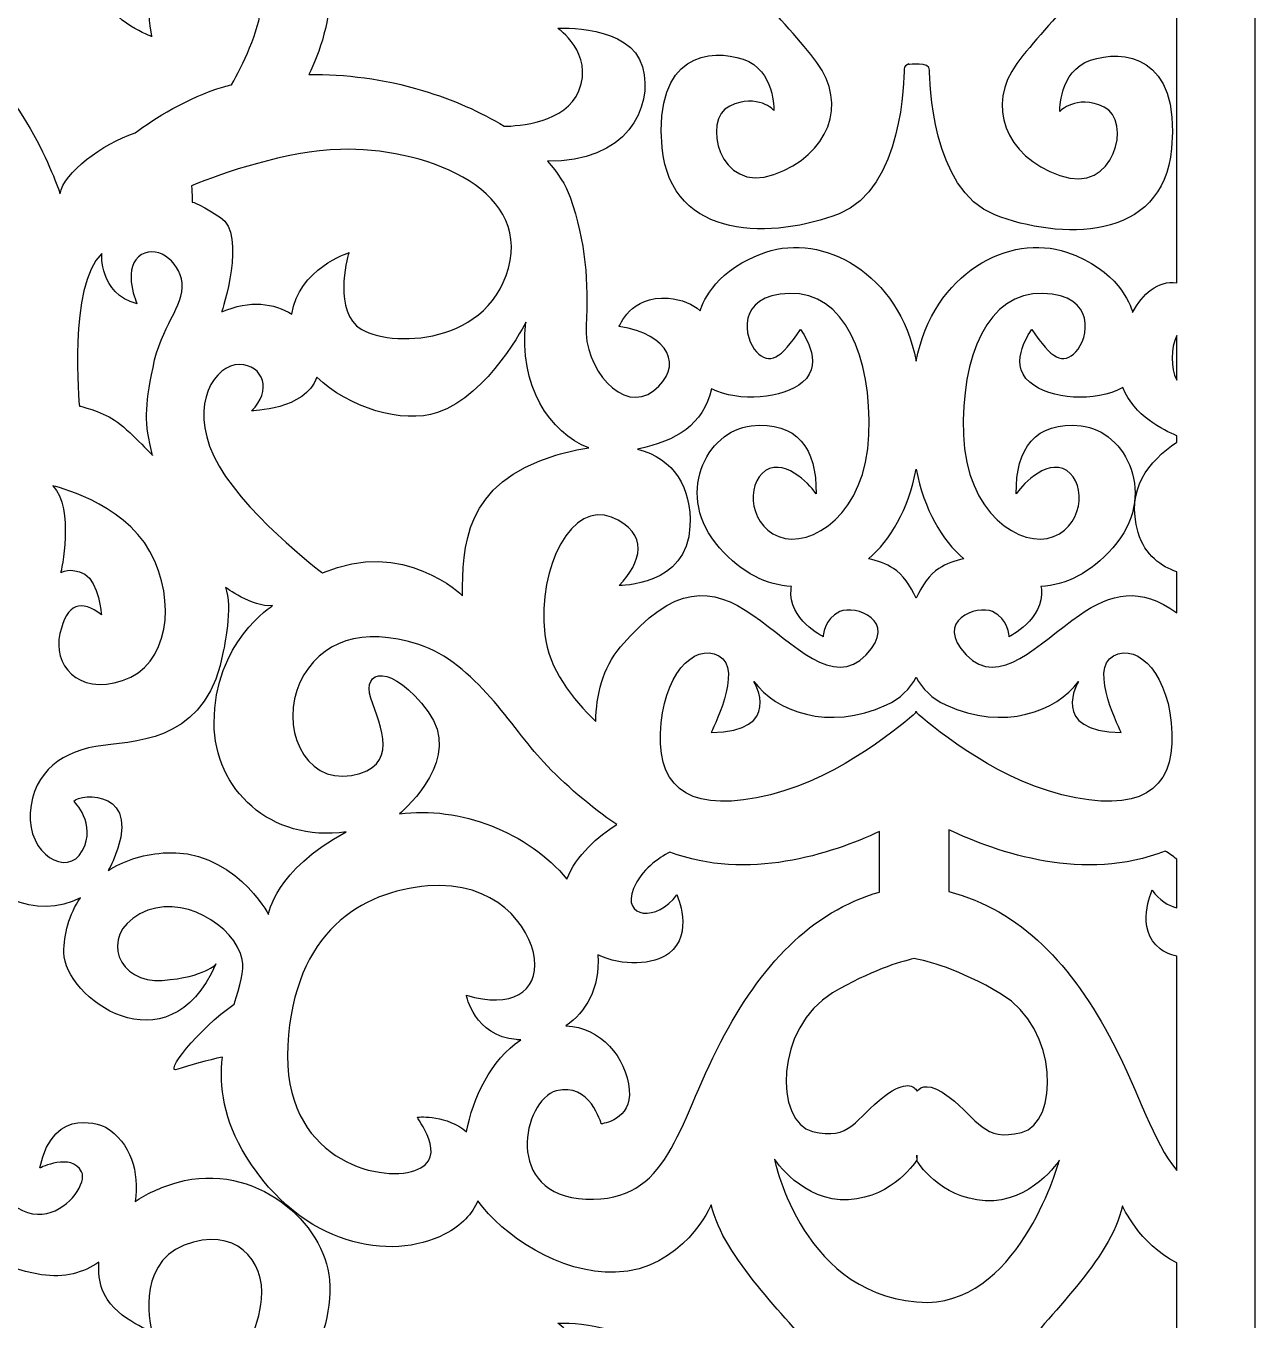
# Model space of a CAD drawing. Header units: centimetres. Extents: x 22.81 to 27, y -9 to -0.08.
# Drawn here: x 25.465 to 27, y -6.101 to -4.485 of the extents above; entities that cross this region are included whole.
import ezdxf

# ---------------------------------------------------------------- set-up
doc = ezdxf.new("R2010")
doc.units = ezdxf.units.CM
doc.header["$MEASUREMENT"] = 0
doc.layers.add('layer 1', color=7, linetype='Continuous')

msp = doc.modelspace()

# ---------------------------------------------------------------- linework, layer by layer
at = {"layer": 'layer 1', "color": 250, "lineweight": 30}
for points, knots in [([(26.99977, -9.0002), (26.99977, -9.0002), (22.8137, -9.0002), (22.8137, -9.0002), (22.8137, -9.0002), (22.8137, -9.0002), (22.8137, -0.08237), (22.8137, -0.08237), (22.8137, -0.08237), (22.8137, -0.08237), (26.99977, -0.08237), (26.99977, -0.08237), (26.99977, -0.08237), (26.99977, -0.08237), (26.99977, -9.0002), (26.99977, -9.0002)], [0, 0, 0, 0, 0.2, 0.2, 0.2, 0.2, 0.4, 0.4, 0.4, 0.4, 0.6, 0.6, 0.6, 0.6, 1, 1, 1, 1]), ([(25.55554, -4.4135), (25.55492, -4.42569), (25.55675, -4.43686), (25.55991, -4.44573), (25.55991, -4.44573), (25.57238, -4.48072), (25.62174, -4.49831), (25.62174, -4.49831), (25.62174, -4.49831), (25.62174, -4.49831), (25.59969, -4.41547), (25.66235, -4.39047), (25.66235, -4.39047), (25.72499, -4.36545), (25.76376, -4.40968), (25.75899, -4.4578), (25.75899, -4.4578), (25.75538, -4.49424), (25.73486, -4.53351), (25.7215, -4.55842), (25.7215, -4.55842), (25.71815, -4.55928), (25.71485, -4.56017), (25.71159, -4.5611), (25.71159, -4.5611), (25.66634, -4.5741), (25.62432, -4.60136), (25.60084, -4.61851), (25.60084, -4.61851), (25.55969, -4.63232), (25.51185, -4.66834), (25.50718, -4.69454), (25.50718, -4.69454), (25.50718, -4.69454), (25.46201, -4.55712), (25.37758, -4.51538), (25.37758, -4.51538), (25.3372, -4.4954), (25.29144, -4.5041), (25.24994, -4.52906), (25.24994, -4.52906), (25.24952, -4.51417), (25.24203, -4.49954), (25.22272, -4.487), (25.22272, -4.487), (25.22272, -4.487), (25.24502, -4.5364), (25.20228, -4.55617), (25.20228, -4.55617), (25.15952, -4.57592), (25.06099, -4.54958), (25.05356, -4.50348), (25.05356, -4.50348), (25.04686, -4.46188), (25.08251, -4.42029), (25.08955, -4.41256), (25.08955, -4.41256), (25.09363, -4.41425), (25.09796, -4.41577), (25.10258, -4.41708), (25.10258, -4.41708), (25.19727, -4.44409), (25.31603, -4.3787), (25.35776, -4.3147), (25.35776, -4.3147), (25.35776, -4.3147), (25.37061, -4.41278), (25.48399, -4.42925), (25.48399, -4.42925), (25.5126, -4.43341), (25.5367, -4.42665), (25.55554, -4.4135)], [0, 0, 0, 0, 0.0526316, 0.0526316, 0.0526316, 0.0526316, 0.1052632, 0.1052632, 0.1052632, 0.1052632, 0.1578947, 0.1578947, 0.1578947, 0.1578947, 0.2105263, 0.2105263, 0.2105263, 0.2105263, 0.2631579, 0.2631579, 0.2631579, 0.2631579, 0.3157895, 0.3157895, 0.3157895, 0.3157895, 0.3684211, 0.3684211, 0.3684211, 0.3684211, 0.4210526, 0.4210526, 0.4210526, 0.4210526, 0.4736842, 0.4736842, 0.4736842, 0.4736842, 0.5263158, 0.5263158, 0.5263158, 0.5263158, 0.5789474, 0.5789474, 0.5789474, 0.5789474, 0.6315789, 0.6315789, 0.6315789, 0.6315789, 0.6842105, 0.6842105, 0.6842105, 0.6842105, 0.7368421, 0.7368421, 0.7368421, 0.7368421, 0.7894737, 0.7894737, 0.7894737, 0.7894737, 0.8421053, 0.8421053, 0.8421053, 0.8421053, 0.8947368, 0.8947368, 0.8947368, 0.8947368, 1, 1, 1, 1]), ([(26.90185, -4.41427), (26.90185, -4.41427), (26.90185, -4.8058), (26.90185, -4.8058), (26.90185, -4.8058), (26.87825, -4.80256), (26.8593, -4.81968), (26.84669, -4.84288), (26.84669, -4.84288), (26.84387, -4.83237), (26.82872, -4.7896), (26.76412, -4.76757), (26.76412, -4.76757), (26.69343, -4.7435), (26.59782, -4.79302), (26.57645, -4.90385), (26.57645, -4.90385), (26.55509, -4.79302), (26.45945, -4.7435), (26.38878, -4.76757), (26.38878, -4.76757), (26.32766, -4.78841), (26.31078, -4.8278), (26.30676, -4.84091), (26.30676, -4.84091), (26.29714, -4.83193), (26.28388, -4.82665), (26.26689, -4.8252), (26.26689, -4.8252), (26.21933, -4.82111), (26.20552, -4.86054), (26.20552, -4.86054), (26.20552, -4.86054), (26.26844, -4.87005), (26.28683, -4.91082), (26.24848, -4.94072), (26.24848, -4.94072), (26.21011, -4.97061), (26.16103, -4.91218), (26.16408, -4.85917), (26.16408, -4.85917), (26.16716, -4.80618), (26.16408, -4.75453), (26.14416, -4.6988), (26.14416, -4.6988), (26.13861, -4.68331), (26.1289, -4.66824), (26.11583, -4.65396), (26.11583, -4.65396), (26.21401, -4.65574), (26.24885, -4.5875), (26.2347, -4.53611), (26.2347, -4.53611), (26.21999, -4.48268), (26.12877, -4.48789), (26.12877, -4.48789), (26.12877, -4.48789), (26.12877, -4.48789), (26.17437, -4.51918), (26.15524, -4.56609), (26.15524, -4.56609), (26.13905, -4.6058), (26.07974, -4.61005), (26.06182, -4.61041), (26.06182, -4.61041), (26.03261, -4.59232), (25.99779, -4.57695), (25.96006, -4.56563), (25.96006, -4.56563), (25.91129, -4.55097), (25.86292, -4.54506), (25.81791, -4.54583), (25.81791, -4.54583), (25.83094, -4.51873), (25.8468, -4.47607), (25.84365, -4.43377), (25.84365, -4.43377), (25.84151, -4.40489), (25.82537, -4.37447), (25.80031, -4.35062), (25.80031, -4.35062), (25.86376, -4.40058), (25.93728, -4.40405), (25.98739, -4.3787), (25.98739, -4.3787), (26.00908, -4.36772), (26.0221, -4.35277), (26.02903, -4.33683), (26.02903, -4.33683), (26.0598, -4.37982), (26.1314, -4.42831), (26.20092, -4.42608), (26.20092, -4.42608), (26.2853, -4.42335), (26.32059, -4.34181), (26.32059, -4.34181), (26.32059, -4.34181), (26.33592, -4.40976), (26.41416, -4.47907), (26.45253, -4.53072), (26.45253, -4.53072), (26.49089, -4.58236), (26.46787, -4.64624), (26.39882, -4.67072), (26.39882, -4.67072), (26.32979, -4.69518), (26.3083, -4.6014), (26.34359, -4.58507), (26.34359, -4.58507), (26.37886, -4.56877), (26.39882, -4.59052), (26.39882, -4.59052), (26.39882, -4.59052), (26.39882, -4.59052), (26.40035, -4.54023), (26.36047, -4.52664), (26.36047, -4.52664), (26.32059, -4.51305), (26.24848, -4.51849), (26.25921, -4.63673), (26.25921, -4.63673), (26.26996, -4.75497), (26.40035, -4.75088), (26.48015, -4.71962), (26.48015, -4.71962), (26.55992, -4.68837), (26.56146, -4.54973), (26.56146, -4.53887), (26.56146, -4.53887), (26.56146, -4.53551), (26.56397, -4.53357), (26.56743, -4.5325), (26.56743, -4.5325), (26.56743, -4.5325), (26.56718, -4.53338), (26.56718, -4.53338), (26.56718, -4.53338), (26.56718, -4.53338), (26.59326, -4.5293), (26.59326, -4.54018), (26.59326, -4.54018), (26.59326, -4.55104), (26.59479, -4.68967), (26.67457, -4.72093), (26.67457, -4.72093), (26.75434, -4.75219), (26.88476, -4.75628), (26.8955, -4.63803), (26.8955, -4.63803), (26.90624, -4.51979), (26.83414, -4.51436), (26.79424, -4.52795), (26.79424, -4.52795), (26.75434, -4.54154), (26.75589, -4.59181), (26.75589, -4.59181), (26.75589, -4.59181), (26.75589, -4.59181), (26.77583, -4.57007), (26.81112, -4.58638), (26.81112, -4.58638), (26.8464, -4.60269), (26.82491, -4.69647), (26.75589, -4.672), (26.75589, -4.672), (26.68684, -4.64754), (26.66384, -4.58367), (26.70219, -4.53202), (26.70219, -4.53202), (26.74054, -4.48036), (26.81879, -4.41106), (26.83414, -4.34311), (26.83414, -4.34311), (26.83414, -4.34311), (26.85466, -4.39055), (26.90185, -4.41427)], [0, 0, 0, 0, 0.0222222, 0.0222222, 0.0222222, 0.0222222, 0.0444444, 0.0444444, 0.0444444, 0.0444444, 0.0666667, 0.0666667, 0.0666667, 0.0666667, 0.0888889, 0.0888889, 0.0888889, 0.0888889, 0.1111111, 0.1111111, 0.1111111, 0.1111111, 0.1333333, 0.1333333, 0.1333333, 0.1333333, 0.1555556, 0.1555556, 0.1555556, 0.1555556, 0.1777778, 0.1777778, 0.1777778, 0.1777778, 0.2, 0.2, 0.2, 0.2, 0.2222222, 0.2222222, 0.2222222, 0.2222222, 0.2444444, 0.2444444, 0.2444444, 0.2444444, 0.2666667, 0.2666667, 0.2666667, 0.2666667, 0.2888889, 0.2888889, 0.2888889, 0.2888889, 0.3111111, 0.3111111, 0.3111111, 0.3111111, 0.3333333, 0.3333333, 0.3333333, 0.3333333, 0.3555556, 0.3555556, 0.3555556, 0.3555556, 0.3777778, 0.3777778, 0.3777778, 0.3777778, 0.4, 0.4, 0.4, 0.4, 0.4222222, 0.4222222, 0.4222222, 0.4222222, 0.4444444, 0.4444444, 0.4444444, 0.4444444, 0.4666667, 0.4666667, 0.4666667, 0.4666667, 0.4888889, 0.4888889, 0.4888889, 0.4888889, 0.5111111, 0.5111111, 0.5111111, 0.5111111, 0.5333333, 0.5333333, 0.5333333, 0.5333333, 0.5555556, 0.5555556, 0.5555556, 0.5555556, 0.5777778, 0.5777778, 0.5777778, 0.5777778, 0.6, 0.6, 0.6, 0.6, 0.6222222, 0.6222222, 0.6222222, 0.6222222, 0.6444444, 0.6444444, 0.6444444, 0.6444444, 0.6666667, 0.6666667, 0.6666667, 0.6666667, 0.6888889, 0.6888889, 0.6888889, 0.6888889, 0.7111111, 0.7111111, 0.7111111, 0.7111111, 0.7333333, 0.7333333, 0.7333333, 0.7333333, 0.7555556, 0.7555556, 0.7555556, 0.7555556, 0.7777778, 0.7777778, 0.7777778, 0.7777778, 0.8, 0.8, 0.8, 0.8, 0.8222222, 0.8222222, 0.8222222, 0.8222222, 0.8444444, 0.8444444, 0.8444444, 0.8444444, 0.8666667, 0.8666667, 0.8666667, 0.8666667, 0.8888889, 0.8888889, 0.8888889, 0.8888889, 0.9111111, 0.9111111, 0.9111111, 0.9111111, 0.9333333, 0.9333333, 0.9333333, 0.9333333, 0.9555556, 0.9555556, 0.9555556, 0.9555556, 1, 1, 1, 1]), ([(25.79654, -4.84509), (25.77496, -4.83116), (25.74453, -4.82688), (25.70909, -4.84222), (25.70909, -4.84222), (25.70909, -4.84222), (25.74083, -4.74497), (25.70745, -4.7241), (25.70745, -4.7241), (25.67408, -4.70324), (25.67211, -4.70497), (25.67211, -4.70497), (25.67211, -4.70497), (25.67211, -4.70497), (25.67228, -4.69643), (25.67132, -4.68455), (25.67132, -4.68455), (25.71167, -4.66837), (25.78857, -4.6414), (25.85748, -4.63922), (25.85748, -4.63922), (25.95644, -4.63609), (26.09546, -4.68514), (26.06719, -4.78742), (26.06719, -4.78742), (26.03891, -4.8897), (25.90696, -4.88656), (25.87752, -4.85943), (25.87752, -4.85943), (25.84806, -4.8323), (25.868, -4.76812), (25.868, -4.76812), (25.868, -4.76812), (25.868, -4.76812), (25.80461, -4.78833), (25.79654, -4.84509)], [0, 0, 0, 0, 0.1, 0.1, 0.1, 0.1, 0.2, 0.2, 0.2, 0.2, 0.3, 0.3, 0.3, 0.3, 0.4, 0.4, 0.4, 0.4, 0.5, 0.5, 0.5, 0.5, 0.6, 0.6, 0.6, 0.6, 0.7, 0.7, 0.7, 0.7, 0.8, 0.8, 0.8, 0.8, 1, 1, 1, 1]), ([(25.53138, -4.95972), (25.53138, -4.95972), (25.51668, -4.80853), (25.55935, -4.76943), (25.55935, -4.76943), (25.55935, -4.76943), (25.55534, -4.81921), (25.60335, -4.83206), (25.60335, -4.83206), (25.60335, -4.83206), (25.58522, -4.79112), (25.60516, -4.77347), (25.60516, -4.77347), (25.62508, -4.75582), (25.65679, -4.77747), (25.65951, -4.80637), (25.65951, -4.80637), (25.66224, -4.83525), (25.63324, -4.86013), (25.62328, -4.91149), (25.62328, -4.91149), (25.6133, -4.96285), (25.61177, -4.97941), (25.62279, -5.02141), (25.62279, -5.02141), (25.62279, -5.02141), (25.59303, -4.98918), (25.5754, -4.97746), (25.5754, -4.97746), (25.55777, -4.96574), (25.53138, -4.95972), (25.53138, -4.95972)], [0, 0, 0, 0, 0.1111111, 0.1111111, 0.1111111, 0.1111111, 0.2222222, 0.2222222, 0.2222222, 0.2222222, 0.3333333, 0.3333333, 0.3333333, 0.3333333, 0.4444444, 0.4444444, 0.4444444, 0.4444444, 0.5555556, 0.5555556, 0.5555556, 0.5555556, 0.6666667, 0.6666667, 0.6666667, 0.6666667, 0.7777778, 0.7777778, 0.7777778, 0.7777778, 1, 1, 1, 1]), ([(26.17639, -5.35353), (26.14734, -5.32603), (26.11735, -5.28794), (26.11257, -5.24495), (26.11257, -5.24495), (26.10294, -5.15823), (26.14787, -5.07862), (26.19602, -5.09852), (26.19602, -5.09852), (26.24417, -5.11842), (26.23293, -5.15539), (26.20565, -5.18383), (26.20565, -5.18383), (26.20565, -5.18383), (26.2907, -5.18524), (26.29392, -5.1099), (26.29392, -5.1099), (26.29597, -5.0618), (26.2743, -5.02507), (26.22834, -5.01364), (26.22834, -5.01364), (26.27804, -5.00298), (26.3095, -4.98378), (26.32094, -4.93807), (26.32094, -4.93807), (26.35541, -4.95535), (26.41002, -4.9511), (26.43468, -4.92996), (26.43468, -4.92996), (26.46348, -4.90524), (26.4319, -4.86409), (26.4319, -4.86409), (26.4319, -4.86409), (26.40773, -4.90113), (26.39287, -4.90854), (26.37706, -4.89209), (26.37706, -4.89209), (26.36126, -4.87562), (26.35007, -4.82106), (26.4184, -4.81905), (26.4184, -4.81905), (26.48673, -4.81702), (26.52089, -4.89773), (26.51748, -4.99558), (26.51748, -4.99558), (26.51406, -5.09346), (26.44572, -5.13885), (26.40472, -5.1227), (26.40472, -5.1227), (26.36372, -5.10656), (26.36486, -5.04805), (26.39333, -5.03795), (26.39333, -5.03795), (26.42181, -5.02788), (26.45141, -5.06924), (26.45141, -5.06924), (26.45141, -5.06924), (26.45255, -5.01274), (26.4275, -4.97844), (26.37055, -4.9845), (26.37055, -4.9845), (26.31361, -4.99054), (26.27376, -5.07227), (26.33069, -5.13683), (26.33069, -5.13683), (26.35902, -5.16895), (26.39017, -5.18334), (26.42065, -5.18522), (26.42065, -5.18522), (26.42041, -5.1863), (26.42022, -5.18737), (26.42011, -5.18848), (26.42011, -5.18848), (26.41646, -5.22624), (26.46029, -5.24779), (26.46029, -5.24779), (26.46029, -5.24779), (26.46029, -5.24779), (26.4615, -5.22515), (26.48098, -5.21654), (26.48098, -5.21654), (26.50046, -5.2079), (26.55525, -5.22731), (26.51386, -5.27046), (26.51386, -5.27046), (26.47246, -5.31358), (26.42392, -5.25632), (26.37256, -5.22077), (26.37256, -5.22077), (26.32121, -5.18524), (26.27467, -5.18097), (26.20726, -5.26058), (26.20726, -5.26058), (26.1846, -5.28736), (26.1768, -5.32085), (26.17639, -5.35353)], [0, 0, 0, 0, 0.04, 0.04, 0.04, 0.04, 0.08, 0.08, 0.08, 0.08, 0.12, 0.12, 0.12, 0.12, 0.16, 0.16, 0.16, 0.16, 0.2, 0.2, 0.2, 0.2, 0.24, 0.24, 0.24, 0.24, 0.28, 0.28, 0.28, 0.28, 0.32, 0.32, 0.32, 0.32, 0.36, 0.36, 0.36, 0.36, 0.4, 0.4, 0.4, 0.4, 0.44, 0.44, 0.44, 0.44, 0.48, 0.48, 0.48, 0.48, 0.52, 0.52, 0.52, 0.52, 0.56, 0.56, 0.56, 0.56, 0.6, 0.6, 0.6, 0.6, 0.64, 0.64, 0.64, 0.64, 0.68, 0.68, 0.68, 0.68, 0.72, 0.72, 0.72, 0.72, 0.76, 0.76, 0.76, 0.76, 0.8, 0.8, 0.8, 0.8, 0.84, 0.84, 0.84, 0.84, 0.88, 0.88, 0.88, 0.88, 0.92, 0.92, 0.92, 0.92, 1, 1, 1, 1]), ([(26.90185, -4.99687), (26.90185, -4.99687), (26.90185, -5.00475), (26.90185, -5.00475), (26.90185, -5.00475), (26.86683, -5.02935), (26.8378, -5.06279), (26.85381, -5.11774), (26.85381, -5.11774), (26.86227, -5.14679), (26.88302, -5.16034), (26.90185, -5.16661), (26.90185, -5.16661), (26.90185, -5.16661), (26.90185, -5.21815), (26.90185, -5.21815), (26.90185, -5.21815), (26.85641, -5.18465), (26.81979, -5.19347), (26.78033, -5.22077), (26.78033, -5.22077), (26.72897, -5.25632), (26.68042, -5.31358), (26.63904, -5.27046), (26.63904, -5.27046), (26.59764, -5.22731), (26.65243, -5.2079), (26.67191, -5.21654), (26.67191, -5.21654), (26.69137, -5.22515), (26.6926, -5.24779), (26.6926, -5.24779), (26.6926, -5.24779), (26.6926, -5.24779), (26.73642, -5.22624), (26.73277, -5.18848), (26.73277, -5.18848), (26.73266, -5.18737), (26.73249, -5.1863), (26.73225, -5.18522), (26.73225, -5.18522), (26.7627, -5.18334), (26.79386, -5.16895), (26.82219, -5.13683), (26.82219, -5.13683), (26.87913, -5.07227), (26.83928, -4.99054), (26.78233, -4.9845), (26.78233, -4.9845), (26.72538, -4.97844), (26.70034, -5.01274), (26.70148, -5.06924), (26.70148, -5.06924), (26.70148, -5.06924), (26.73108, -5.02788), (26.75955, -5.03795), (26.75955, -5.03795), (26.78802, -5.04805), (26.78917, -5.10656), (26.74816, -5.1227), (26.74816, -5.1227), (26.70716, -5.13885), (26.63883, -5.09346), (26.63542, -4.99558), (26.63542, -4.99558), (26.632, -4.89773), (26.66616, -4.81702), (26.7345, -4.81905), (26.7345, -4.81905), (26.80284, -4.82106), (26.79163, -4.87562), (26.77582, -4.89209), (26.77582, -4.89209), (26.76004, -4.90854), (26.74517, -4.90113), (26.72099, -4.86409), (26.72099, -4.86409), (26.72099, -4.86409), (26.68939, -4.90524), (26.71821, -4.92996), (26.71821, -4.92996), (26.74346, -4.95161), (26.8002, -4.95555), (26.83445, -4.93673), (26.83445, -4.93673), (26.84818, -4.97148), (26.88576, -4.99024), (26.90185, -4.99687)], [0, 0, 0, 0, 0.0434783, 0.0434783, 0.0434783, 0.0434783, 0.0869565, 0.0869565, 0.0869565, 0.0869565, 0.1304348, 0.1304348, 0.1304348, 0.1304348, 0.173913, 0.173913, 0.173913, 0.173913, 0.2173913, 0.2173913, 0.2173913, 0.2173913, 0.2608696, 0.2608696, 0.2608696, 0.2608696, 0.3043478, 0.3043478, 0.3043478, 0.3043478, 0.3478261, 0.3478261, 0.3478261, 0.3478261, 0.3913043, 0.3913043, 0.3913043, 0.3913043, 0.4347826, 0.4347826, 0.4347826, 0.4347826, 0.4782609, 0.4782609, 0.4782609, 0.4782609, 0.5217391, 0.5217391, 0.5217391, 0.5217391, 0.5652174, 0.5652174, 0.5652174, 0.5652174, 0.6086957, 0.6086957, 0.6086957, 0.6086957, 0.6521739, 0.6521739, 0.6521739, 0.6521739, 0.6956522, 0.6956522, 0.6956522, 0.6956522, 0.7391304, 0.7391304, 0.7391304, 0.7391304, 0.7826087, 0.7826087, 0.7826087, 0.7826087, 0.826087, 0.826087, 0.826087, 0.826087, 0.8695652, 0.8695652, 0.8695652, 0.8695652, 0.9130435, 0.9130435, 0.9130435, 0.9130435, 1, 1, 1, 1]), ([(26.16745, -5.01206), (26.1548, -5.01386), (26.14118, -5.01685), (26.1266, -5.02117), (26.1266, -5.02117), (26.01104, -5.05529), (26.00986, -5.13692), (26.00986, -5.19662), (26.00986, -5.19662), (26.00986, -5.19662), (25.93603, -5.1241), (25.83492, -5.16817), (25.83492, -5.16817), (25.83492, -5.16817), (25.73023, -5.0886), (25.69914, -5.02222), (25.69914, -5.02222), (25.66802, -4.95586), (25.70116, -4.90786), (25.73117, -4.90786), (25.73117, -4.90786), (25.76115, -4.90786), (25.77263, -4.94148), (25.74617, -4.96568), (25.74617, -4.96568), (25.74617, -4.96568), (25.81342, -4.965), (25.8279, -4.92381), (25.8279, -4.92381), (25.86735, -4.96141), (25.93439, -4.98278), (25.97846, -4.9679), (25.97846, -4.9679), (26.0429, -4.94614), (26.08892, -4.8551), (26.08892, -4.8551), (26.08892, -4.8551), (26.07947, -4.93366), (26.11921, -4.99365), (26.16745, -5.01206)], [0, 0, 0, 0, 0.0909091, 0.0909091, 0.0909091, 0.0909091, 0.1818182, 0.1818182, 0.1818182, 0.1818182, 0.2727273, 0.2727273, 0.2727273, 0.2727273, 0.3636364, 0.3636364, 0.3636364, 0.3636364, 0.4545455, 0.4545455, 0.4545455, 0.4545455, 0.5454545, 0.5454545, 0.5454545, 0.5454545, 0.6363636, 0.6363636, 0.6363636, 0.6363636, 0.7272727, 0.7272727, 0.7272727, 0.7272727, 0.8181818, 0.8181818, 0.8181818, 0.8181818, 1, 1, 1, 1]), ([(26.90185, -4.8717), (26.90185, -4.8717), (26.90185, -4.92733), (26.90185, -4.92733), (26.90185, -4.92733), (26.89403, -4.91229), (26.89418, -4.88735), (26.90185, -4.8717)], [0, 0, 0, 0, 0.3333333, 0.3333333, 0.3333333, 0.3333333, 1, 1, 1, 1]), ([(26.57645, -5.0385), (26.56644, -5.08952), (26.54452, -5.12692), (26.5168, -5.15054), (26.5168, -5.15054), (26.5282, -5.15274), (26.53893, -5.15667), (26.54794, -5.16261), (26.54794, -5.16261), (26.55944, -5.17017), (26.56942, -5.18362), (26.57645, -5.19988), (26.57645, -5.19988), (26.58347, -5.18362), (26.59345, -5.17017), (26.60494, -5.16261), (26.60494, -5.16261), (26.61395, -5.15667), (26.62469, -5.15274), (26.63608, -5.15054), (26.63608, -5.15054), (26.60838, -5.12692), (26.58647, -5.08952), (26.57645, -5.0385)], [0, 0, 0, 0, 0.1428571, 0.1428571, 0.1428571, 0.1428571, 0.2857143, 0.2857143, 0.2857143, 0.2857143, 0.4285714, 0.4285714, 0.4285714, 0.4285714, 0.5714286, 0.5714286, 0.5714286, 0.5714286, 0.7142857, 0.7142857, 0.7142857, 0.7142857, 1, 1, 1, 1]), ([(25.50817, -5.16785), (25.50817, -5.16785), (25.5258, -5.08681), (25.49824, -5.05946), (25.49824, -5.05946), (25.49824, -5.05946), (25.58532, -5.079), (25.61948, -5.14149), (25.61948, -5.14149), (25.65367, -5.20398), (25.64263, -5.28405), (25.58532, -5.30261), (25.58532, -5.30261), (25.52801, -5.32115), (25.49824, -5.2821), (25.50706, -5.24401), (25.50706, -5.24401), (25.51589, -5.20592), (25.53352, -5.20106), (25.55889, -5.22058), (25.55889, -5.22058), (25.55889, -5.22058), (25.55556, -5.17958), (25.53794, -5.16981), (25.53794, -5.16981), (25.5203, -5.16005), (25.50817, -5.16785), (25.50817, -5.16785)], [0, 0, 0, 0, 0.125, 0.125, 0.125, 0.125, 0.25, 0.25, 0.25, 0.25, 0.375, 0.375, 0.375, 0.375, 0.5, 0.5, 0.5, 0.5, 0.625, 0.625, 0.625, 0.625, 0.75, 0.75, 0.75, 0.75, 1, 1, 1, 1]), ([(25.5673, -5.53981), (25.56953, -5.53606), (25.57158, -5.53206), (25.57342, -5.52782), (25.57342, -5.52782), (25.61331, -5.43677), (25.53201, -5.44357), (25.52433, -5.45308), (25.52433, -5.45308), (25.52433, -5.45308), (25.55359, -5.48158), (25.53501, -5.51532), (25.53501, -5.51532), (25.51642, -5.54909), (25.46623, -5.51945), (25.46995, -5.46758), (25.46995, -5.46758), (25.47366, -5.41571), (25.51084, -5.38937), (25.56103, -5.38361), (25.56103, -5.38361), (25.61122, -5.37784), (25.69309, -5.37426), (25.71149, -5.26418), (25.71149, -5.26418), (25.71149, -5.26418), (25.72316, -5.21009), (25.71376, -5.18609), (25.71376, -5.18609), (25.71376, -5.18609), (25.74673, -5.21114), (25.77266, -5.20904), (25.77266, -5.20904), (25.77266, -5.20904), (25.6996, -5.25461), (25.6996, -5.35552), (25.6996, -5.35552), (25.6996, -5.43816), (25.76998, -5.50524), (25.86442, -5.49152), (25.86442, -5.49152), (25.77488, -5.53987), (25.76752, -5.59467), (25.76752, -5.59467), (25.76752, -5.59467), (25.76752, -5.59467), (25.72258, -5.51081), (25.63593, -5.51792), (25.63593, -5.51792), (25.6081, -5.52019), (25.58536, -5.52819), (25.5673, -5.53981)], [0, 0, 0, 0, 0.0714286, 0.0714286, 0.0714286, 0.0714286, 0.1428571, 0.1428571, 0.1428571, 0.1428571, 0.2142857, 0.2142857, 0.2142857, 0.2142857, 0.2857143, 0.2857143, 0.2857143, 0.2857143, 0.3571429, 0.3571429, 0.3571429, 0.3571429, 0.4285714, 0.4285714, 0.4285714, 0.4285714, 0.5, 0.5, 0.5, 0.5, 0.5714286, 0.5714286, 0.5714286, 0.5714286, 0.6428571, 0.6428571, 0.6428571, 0.6428571, 0.7142857, 0.7142857, 0.7142857, 0.7142857, 0.7857143, 0.7857143, 0.7857143, 0.7857143, 0.8571429, 0.8571429, 0.8571429, 0.8571429, 1, 1, 1, 1]), ([(26.14021, -5.5507), (26.09224, -5.49196), (26.00644, -5.45892), (25.93104, -5.46903), (25.93104, -5.46903), (25.94067, -5.46081), (26.0093, -5.39902), (25.96706, -5.34164), (25.96706, -5.34164), (25.9217, -5.28004), (25.88339, -5.28897), (25.89549, -5.32469), (25.89549, -5.32469), (25.9076, -5.3604), (25.93178, -5.4104), (25.87129, -5.4211), (25.87129, -5.4211), (25.81082, -5.43182), (25.7816, -5.35772), (25.80681, -5.30504), (25.80681, -5.30504), (25.83199, -5.25235), (25.88468, -5.235), (25.9553, -5.25774), (25.9553, -5.25774), (26.0259, -5.28049), (26.07085, -5.36152), (26.11096, -5.40417), (26.11096, -5.40417), (26.13755, -5.43243), (26.16977, -5.46006), (26.20249, -5.48252), (26.20249, -5.48252), (26.17951, -5.49696), (26.15161, -5.52045), (26.14021, -5.5507)], [0, 0, 0, 0, 0.1, 0.1, 0.1, 0.1, 0.2, 0.2, 0.2, 0.2, 0.3, 0.3, 0.3, 0.3, 0.4, 0.4, 0.4, 0.4, 0.5, 0.5, 0.5, 0.5, 0.6, 0.6, 0.6, 0.6, 0.7, 0.7, 0.7, 0.7, 0.8, 0.8, 0.8, 0.8, 1, 1, 1, 1]), ([(26.57645, -5.29838), (26.56881, -5.31279), (26.55682, -5.32504), (26.53942, -5.33299), (26.53942, -5.33299), (26.46638, -5.36643), (26.40063, -5.34055), (26.37385, -5.30388), (26.37385, -5.30388), (26.37385, -5.30388), (26.4116, -5.36643), (26.32029, -5.3675), (26.32029, -5.3675), (26.32029, -5.3675), (26.36168, -5.28772), (26.33002, -5.27154), (26.33002, -5.27154), (26.29838, -5.25536), (26.25942, -5.29634), (26.25698, -5.36858), (26.25698, -5.36858), (26.25454, -5.44084), (26.29838, -5.46887), (26.39455, -5.44514), (26.39455, -5.44514), (26.4833, -5.42325), (26.56376, -5.35361), (26.57565, -5.34299), (26.57565, -5.34299), (26.57565, -5.34299), (26.57574, -5.34164), (26.57574, -5.34164), (26.57574, -5.34164), (26.57574, -5.34164), (26.57598, -5.34186), (26.57645, -5.34229), (26.57645, -5.34229), (26.57692, -5.34186), (26.57717, -5.34164), (26.57717, -5.34164), (26.57717, -5.34164), (26.57717, -5.34164), (26.57723, -5.34299), (26.57723, -5.34299), (26.57723, -5.34299), (26.58908, -5.35358), (26.66955, -5.42324), (26.75834, -5.44514), (26.75834, -5.44514), (26.85451, -5.46887), (26.89834, -5.44084), (26.89591, -5.36858), (26.89591, -5.36858), (26.89347, -5.29634), (26.85451, -5.25536), (26.82285, -5.27154), (26.82285, -5.27154), (26.79121, -5.28772), (26.8326, -5.3675), (26.8326, -5.3675), (26.8326, -5.3675), (26.74129, -5.36643), (26.77904, -5.30388), (26.77904, -5.30388), (26.77904, -5.30388), (26.75225, -5.34055), (26.68651, -5.36643), (26.61346, -5.33299), (26.61346, -5.33299), (26.59608, -5.32504), (26.58407, -5.31279), (26.57645, -5.29838)], [0, 0, 0, 0, 0.0526316, 0.0526316, 0.0526316, 0.0526316, 0.1052632, 0.1052632, 0.1052632, 0.1052632, 0.1578947, 0.1578947, 0.1578947, 0.1578947, 0.2105263, 0.2105263, 0.2105263, 0.2105263, 0.2631579, 0.2631579, 0.2631579, 0.2631579, 0.3157895, 0.3157895, 0.3157895, 0.3157895, 0.3684211, 0.3684211, 0.3684211, 0.3684211, 0.4210526, 0.4210526, 0.4210526, 0.4210526, 0.4736842, 0.4736842, 0.4736842, 0.4736842, 0.5263158, 0.5263158, 0.5263158, 0.5263158, 0.5789474, 0.5789474, 0.5789474, 0.5789474, 0.6315789, 0.6315789, 0.6315789, 0.6315789, 0.6842105, 0.6842105, 0.6842105, 0.6842105, 0.7368421, 0.7368421, 0.7368421, 0.7368421, 0.7894737, 0.7894737, 0.7894737, 0.7894737, 0.8421053, 0.8421053, 0.8421053, 0.8421053, 0.8947368, 0.8947368, 0.8947368, 0.8947368, 1, 1, 1, 1]), ([(26.90185, -6.02974), (26.90185, -6.02974), (26.90185, -6.42302), (26.90185, -6.42302), (26.90185, -6.42302), (26.87825, -6.41978), (26.8593, -6.43689), (26.84669, -6.4601), (26.84669, -6.4601), (26.84387, -6.44958), (26.82872, -6.40681), (26.76412, -6.38479), (26.76412, -6.38479), (26.69343, -6.36071), (26.59782, -6.41024), (26.57645, -6.52106), (26.57645, -6.52106), (26.55509, -6.41024), (26.45945, -6.36071), (26.38878, -6.38479), (26.38878, -6.38479), (26.32766, -6.40562), (26.31078, -6.44502), (26.30676, -6.45812), (26.30676, -6.45812), (26.29714, -6.44915), (26.28388, -6.44387), (26.26689, -6.44241), (26.26689, -6.44241), (26.21933, -6.43832), (26.20552, -6.47775), (26.20552, -6.47775), (26.20552, -6.47775), (26.26844, -6.48726), (26.28683, -6.52803), (26.24848, -6.55793), (26.24848, -6.55793), (26.21011, -6.58782), (26.16103, -6.52939), (26.16408, -6.47638), (26.16408, -6.47638), (26.16716, -6.42339), (26.16408, -6.37174), (26.14416, -6.31601), (26.14416, -6.31601), (26.13861, -6.30053), (26.1289, -6.28545), (26.11583, -6.27117), (26.11583, -6.27117), (26.21401, -6.27296), (26.24885, -6.20472), (26.2347, -6.15332), (26.2347, -6.15332), (26.21999, -6.09989), (26.12877, -6.1051), (26.12877, -6.1051), (26.12877, -6.1051), (26.12877, -6.1051), (26.17437, -6.13639), (26.15524, -6.18331), (26.15524, -6.18331), (26.13905, -6.22301), (26.07974, -6.22726), (26.06182, -6.22762), (26.06182, -6.22762), (26.03261, -6.20953), (25.99779, -6.19417), (25.96006, -6.18284), (25.96006, -6.18284), (25.91129, -6.16819), (25.86292, -6.16227), (25.81791, -6.16305), (25.81791, -6.16305), (25.83094, -6.13594), (25.8468, -6.09328), (25.84365, -6.05098), (25.84365, -6.05098), (25.83847, -5.981), (25.75114, -5.90183), (25.65345, -5.92944), (25.65345, -5.92944), (25.63176, -5.93557), (25.61448, -5.94383), (25.60085, -5.95336), (25.60085, -5.95336), (25.60657, -5.91695), (25.59541, -5.87935), (25.56392, -5.86029), (25.56392, -5.86029), (25.56392, -5.86029), (25.49887, -5.82902), (25.48214, -5.91134), (25.48214, -5.91134), (25.48214, -5.91134), (25.52116, -5.89159), (25.53418, -5.91628), (25.53418, -5.91628), (25.54719, -5.94098), (25.45239, -6.04966), (25.39105, -5.85701), (25.39105, -5.85701), (25.39105, -5.85701), (25.36875, -5.70223), (25.32228, -5.65777), (25.32228, -5.65777), (25.2758, -5.61331), (25.24793, -5.56555), (25.27395, -5.51615), (25.27395, -5.51615), (25.29847, -5.46957), (25.33459, -5.4479), (25.39005, -5.45524), (25.39005, -5.45524), (25.38584, -5.47324), (25.38486, -5.49192), (25.38933, -5.51016), (25.38933, -5.51016), (25.40447, -5.57208), (25.47973, -5.60263), (25.53255, -5.57393), (25.53255, -5.57393), (25.51852, -5.59499), (25.51193, -5.61942), (25.51193, -5.6425), (25.51193, -5.6425), (25.51193, -5.69751), (25.64098, -5.79348), (25.70185, -5.65652), (25.70185, -5.65652), (25.70185, -5.65652), (25.68967, -5.67269), (25.6349, -5.67702), (25.6349, -5.67702), (25.5801, -5.68133), (25.55575, -5.62203), (25.60689, -5.59399), (25.60689, -5.59399), (25.65803, -5.56594), (25.7262, -5.60907), (25.73471, -5.65114), (25.73471, -5.65114), (25.73749, -5.66484), (25.73149, -5.68371), (25.72456, -5.70682), (25.72456, -5.70682), (25.68011, -5.73722), (25.63419, -5.79605), (25.65436, -5.78809), (25.65436, -5.78809), (25.66779, -5.78281), (25.69269, -5.77671), (25.70992, -5.77278), (25.70992, -5.77278), (25.70622, -5.80938), (25.71111, -5.85135), (25.73958, -5.897), (25.73958, -5.897), (25.81019, -6.01025), (25.91998, -6.02828), (25.98739, -5.99418), (25.98739, -5.99418), (26.00908, -5.9832), (26.0221, -5.96825), (26.02903, -5.95231), (26.02903, -5.95231), (26.0598, -5.9953), (26.1314, -6.0438), (26.20092, -6.04156), (26.20092, -6.04156), (26.2853, -6.03883), (26.32059, -5.95729), (26.32059, -5.95729), (26.32059, -5.95729), (26.33592, -6.02524), (26.41416, -6.09455), (26.45253, -6.1462), (26.45253, -6.1462), (26.49089, -6.19784), (26.46787, -6.26172), (26.39882, -6.2862), (26.39882, -6.2862), (26.32979, -6.31066), (26.3083, -6.21688), (26.34359, -6.20055), (26.34359, -6.20055), (26.37886, -6.18425), (26.39882, -6.206), (26.39882, -6.206), (26.39882, -6.206), (26.39882, -6.206), (26.40035, -6.15571), (26.36047, -6.14212), (26.36047, -6.14212), (26.32059, -6.12853), (26.24848, -6.13397), (26.25921, -6.25221), (26.25921, -6.25221), (26.26996, -6.37045), (26.40035, -6.36636), (26.48015, -6.3351), (26.48015, -6.3351), (26.55992, -6.30385), (26.56146, -6.16521), (26.56146, -6.15436), (26.56146, -6.15436), (26.56146, -6.15099), (26.56397, -6.14905), (26.56743, -6.14798), (26.56743, -6.14798), (26.56743, -6.14798), (26.56718, -6.14886), (26.56718, -6.14886), (26.56718, -6.14886), (26.56718, -6.14886), (26.59326, -6.14478), (26.59326, -6.15566), (26.59326, -6.15566), (26.59326, -6.16652), (26.59479, -6.30515), (26.67457, -6.33641), (26.67457, -6.33641), (26.75434, -6.36767), (26.88476, -6.37176), (26.8955, -6.25351), (26.8955, -6.25351), (26.90624, -6.13527), (26.83414, -6.12984), (26.79424, -6.14343), (26.79424, -6.14343), (26.75434, -6.15702), (26.75589, -6.2073), (26.75589, -6.2073), (26.75589, -6.2073), (26.75589, -6.2073), (26.77583, -6.18555), (26.81112, -6.20187), (26.81112, -6.20187), (26.8464, -6.21817), (26.82491, -6.31195), (26.75589, -6.28748), (26.75589, -6.28748), (26.68684, -6.26303), (26.66384, -6.19915), (26.70219, -6.14751), (26.70219, -6.14751), (26.74054, -6.09584), (26.81879, -6.02655), (26.83414, -5.95859), (26.83414, -5.95859), (26.83414, -5.95859), (26.85466, -6.00602), (26.90185, -6.02974)], [0, 0, 0, 0, 0.015625, 0.015625, 0.015625, 0.015625, 0.03125, 0.03125, 0.03125, 0.03125, 0.046875, 0.046875, 0.046875, 0.046875, 0.0625, 0.0625, 0.0625, 0.0625, 0.078125, 0.078125, 0.078125, 0.078125, 0.09375, 0.09375, 0.09375, 0.09375, 0.109375, 0.109375, 0.109375, 0.109375, 0.125, 0.125, 0.125, 0.125, 0.140625, 0.140625, 0.140625, 0.140625, 0.15625, 0.15625, 0.15625, 0.15625, 0.171875, 0.171875, 0.171875, 0.171875, 0.1875, 0.1875, 0.1875, 0.1875, 0.203125, 0.203125, 0.203125, 0.203125, 0.21875, 0.21875, 0.21875, 0.21875, 0.234375, 0.234375, 0.234375, 0.234375, 0.25, 0.25, 0.25, 0.25, 0.265625, 0.265625, 0.265625, 0.265625, 0.28125, 0.28125, 0.28125, 0.28125, 0.296875, 0.296875, 0.296875, 0.296875, 0.3125, 0.3125, 0.3125, 0.3125, 0.328125, 0.328125, 0.328125, 0.328125, 0.34375, 0.34375, 0.34375, 0.34375, 0.359375, 0.359375, 0.359375, 0.359375, 0.375, 0.375, 0.375, 0.375, 0.390625, 0.390625, 0.390625, 0.390625, 0.40625, 0.40625, 0.40625, 0.40625, 0.421875, 0.421875, 0.421875, 0.421875, 0.4375, 0.4375, 0.4375, 0.4375, 0.453125, 0.453125, 0.453125, 0.453125, 0.46875, 0.46875, 0.46875, 0.46875, 0.484375, 0.484375, 0.484375, 0.484375, 0.5, 0.5, 0.5, 0.5, 0.515625, 0.515625, 0.515625, 0.515625, 0.53125, 0.53125, 0.53125, 0.53125, 0.546875, 0.546875, 0.546875, 0.546875, 0.5625, 0.5625, 0.5625, 0.5625, 0.578125, 0.578125, 0.578125, 0.578125, 0.59375, 0.59375, 0.59375, 0.59375, 0.609375, 0.609375, 0.609375, 0.609375, 0.625, 0.625, 0.625, 0.625, 0.640625, 0.640625, 0.640625, 0.640625, 0.65625, 0.65625, 0.65625, 0.65625, 0.671875, 0.671875, 0.671875, 0.671875, 0.6875, 0.6875, 0.6875, 0.6875, 0.703125, 0.703125, 0.703125, 0.703125, 0.71875, 0.71875, 0.71875, 0.71875, 0.734375, 0.734375, 0.734375, 0.734375, 0.75, 0.75, 0.75, 0.75, 0.765625, 0.765625, 0.765625, 0.765625, 0.78125, 0.78125, 0.78125, 0.78125, 0.796875, 0.796875, 0.796875, 0.796875, 0.8125, 0.8125, 0.8125, 0.8125, 0.828125, 0.828125, 0.828125, 0.828125, 0.84375, 0.84375, 0.84375, 0.84375, 0.859375, 0.859375, 0.859375, 0.859375, 0.875, 0.875, 0.875, 0.875, 0.890625, 0.890625, 0.890625, 0.890625, 0.90625, 0.90625, 0.90625, 0.90625, 0.921875, 0.921875, 0.921875, 0.921875, 0.9375, 0.9375, 0.9375, 0.9375, 0.953125, 0.953125, 0.953125, 0.953125, 0.96875, 0.96875, 0.96875, 0.96875, 1, 1, 1, 1]), ([(26.13905, -5.73375), (26.1636, -5.7168), (26.18187, -5.6875), (26.1788, -5.64517), (26.1788, -5.64517), (26.20952, -5.65962), (26.24845, -5.65798), (26.2676, -5.64336), (26.2676, -5.64336), (26.29957, -5.61894), (26.27753, -5.57013), (26.27753, -5.57013), (26.27753, -5.57013), (26.25326, -5.60429), (26.20807, -5.59943), (26.2235, -5.56232), (26.2235, -5.56232), (26.23329, -5.53877), (26.25461, -5.52426), (26.2689, -5.51681), (26.2689, -5.51681), (26.36583, -5.55354), (26.47003, -5.51932), (26.53077, -5.49107), (26.53077, -5.49107), (26.53077, -5.49107), (26.53077, -5.56669), (26.53077, -5.56669), (26.53077, -5.56669), (26.44511, -5.59113), (26.38192, -5.65872), (26.33245, -5.75389), (26.33245, -5.75389), (26.27627, -5.86195), (26.26823, -5.95437), (26.16394, -5.9501), (26.16394, -5.9501), (26.0596, -5.94583), (26.08529, -5.82642), (26.12702, -5.81503), (26.12702, -5.81503), (26.16873, -5.80367), (26.18318, -5.85628), (26.18318, -5.85628), (26.18318, -5.85628), (26.18318, -5.85628), (26.22251, -5.85109), (26.21795, -5.81377), (26.21795, -5.81377), (26.21454, -5.77294), (26.18231, -5.7355), (26.13905, -5.73375)], [0, 0, 0, 0, 0.0714286, 0.0714286, 0.0714286, 0.0714286, 0.1428571, 0.1428571, 0.1428571, 0.1428571, 0.2142857, 0.2142857, 0.2142857, 0.2142857, 0.2857143, 0.2857143, 0.2857143, 0.2857143, 0.3571429, 0.3571429, 0.3571429, 0.3571429, 0.4285714, 0.4285714, 0.4285714, 0.4285714, 0.5, 0.5, 0.5, 0.5, 0.5714286, 0.5714286, 0.5714286, 0.5714286, 0.6428571, 0.6428571, 0.6428571, 0.6428571, 0.7142857, 0.7142857, 0.7142857, 0.7142857, 0.7857143, 0.7857143, 0.7857143, 0.7857143, 0.8571429, 0.8571429, 0.8571429, 0.8571429, 1, 1, 1, 1]), ([(26.90185, -5.52578), (26.90185, -5.52578), (26.90185, -5.58646), (26.90185, -5.58646), (26.90185, -5.58646), (26.89145, -5.584), (26.87994, -5.57674), (26.87116, -5.56437), (26.87116, -5.56437), (26.87116, -5.56437), (26.84912, -5.61319), (26.88109, -5.63759), (26.88109, -5.63759), (26.88659, -5.6418), (26.89373, -5.64495), (26.90185, -5.64694), (26.90185, -5.64694), (26.90185, -5.64694), (26.90185, -5.91438), (26.90185, -5.91438), (26.90185, -5.91438), (26.87208, -5.87824), (26.8557, -5.81951), (26.82227, -5.75522), (26.82227, -5.75522), (26.77153, -5.65761), (26.70639, -5.58902), (26.61738, -5.56618), (26.61738, -5.56618), (26.61738, -5.56618), (26.61738, -5.48883), (26.61738, -5.48883), (26.61738, -5.48883), (26.67803, -5.5178), (26.78704, -5.55541), (26.88752, -5.51547), (26.88752, -5.51547), (26.89213, -5.51828), (26.89704, -5.52171), (26.90185, -5.52578)], [0, 0, 0, 0, 0.0909091, 0.0909091, 0.0909091, 0.0909091, 0.1818182, 0.1818182, 0.1818182, 0.1818182, 0.2727273, 0.2727273, 0.2727273, 0.2727273, 0.3636364, 0.3636364, 0.3636364, 0.3636364, 0.4545455, 0.4545455, 0.4545455, 0.4545455, 0.5454545, 0.5454545, 0.5454545, 0.5454545, 0.6363636, 0.6363636, 0.6363636, 0.6363636, 0.7272727, 0.7272727, 0.7272727, 0.7272727, 0.8181818, 0.8181818, 0.8181818, 0.8181818, 1, 1, 1, 1]), ([(26.01476, -5.8663), (26.01473, -5.86628), (26.01469, -5.86625), (26.01468, -5.86621), (26.01468, -5.86621), (25.9906, -5.84489), (25.9569, -5.84775), (25.95369, -5.84775), (25.95369, -5.84775), (25.95048, -5.84775), (25.99541, -5.89893), (25.95048, -5.91455), (25.95048, -5.91455), (25.90555, -5.93018), (25.78358, -5.90035), (25.79159, -5.75818), (25.79159, -5.75818), (25.79962, -5.616), (25.88307, -5.56624), (25.96653, -5.55914), (25.96653, -5.55914), (26.04998, -5.55202), (26.09492, -5.6089), (26.09972, -5.65012), (26.09972, -5.65012), (26.10453, -5.69134), (26.07085, -5.71268), (26.01468, -5.69563), (26.01468, -5.69563), (26.01468, -5.69563), (26.0243, -5.74679), (26.07726, -5.75106), (26.07726, -5.75106), (26.07897, -5.7512), (26.08071, -5.75128), (26.08248, -5.7513), (26.08248, -5.7513), (26.04525, -5.7765), (26.02255, -5.82404), (26.01476, -5.8663)], [0, 0, 0, 0, 0.0909091, 0.0909091, 0.0909091, 0.0909091, 0.1818182, 0.1818182, 0.1818182, 0.1818182, 0.2727273, 0.2727273, 0.2727273, 0.2727273, 0.3636364, 0.3636364, 0.3636364, 0.3636364, 0.4545455, 0.4545455, 0.4545455, 0.4545455, 0.5454545, 0.5454545, 0.5454545, 0.5454545, 0.6363636, 0.6363636, 0.6363636, 0.6363636, 0.7272727, 0.7272727, 0.7272727, 0.7272727, 0.8181818, 0.8181818, 0.8181818, 0.8181818, 1, 1, 1, 1]), ([(26.5741, -5.64978), (26.59038, -5.65268), (26.62897, -5.66238), (26.68265, -5.69407), (26.68265, -5.69407), (26.75487, -5.73674), (26.7553, -5.85518), (26.70782, -5.86703), (26.70782, -5.86703), (26.66035, -5.8789), (26.65425, -5.85088), (26.61771, -5.82283), (26.61771, -5.82283), (26.59293, -5.80379), (26.58217, -5.80961), (26.57781, -5.81531), (26.57781, -5.81531), (26.57414, -5.80936), (26.5637, -5.80102), (26.53698, -5.82153), (26.53698, -5.82153), (26.50046, -5.84957), (26.49438, -5.8776), (26.4469, -5.86574), (26.4469, -5.86574), (26.39941, -5.85388), (26.39984, -5.73542), (26.47206, -5.69277), (26.47206, -5.69277), (26.51953, -5.66475), (26.55521, -5.65393), (26.5741, -5.64978)], [0, 0, 0, 0, 0.1111111, 0.1111111, 0.1111111, 0.1111111, 0.2222222, 0.2222222, 0.2222222, 0.2222222, 0.3333333, 0.3333333, 0.3333333, 0.3333333, 0.4444444, 0.4444444, 0.4444444, 0.4444444, 0.5555556, 0.5555556, 0.5555556, 0.5555556, 0.6666667, 0.6666667, 0.6666667, 0.6666667, 0.7777778, 0.7777778, 0.7777778, 0.7777778, 1, 1, 1, 1]), ([(26.57735, -5.89537), (26.57735, -5.89537), (26.57756, -5.90263), (26.57756, -5.90263), (26.57756, -5.90263), (26.57756, -5.90263), (26.60555, -5.94901), (26.66277, -5.95225), (26.66277, -5.95225), (26.71998, -5.95548), (26.7553, -5.90156), (26.7553, -5.90156), (26.7553, -5.90156), (26.7553, -5.90156), (26.70876, -6.07508), (26.59117, -6.07945), (26.59117, -6.07945), (26.59117, -6.07945), (26.59117, -6.07939), (26.59117, -6.07939), (26.59117, -6.07939), (26.43496, -6.0771), (26.39941, -5.90025), (26.39941, -5.90025), (26.39941, -5.90025), (26.39941, -5.90025), (26.43471, -5.95416), (26.49194, -5.95094), (26.49194, -5.95094), (26.54916, -5.9477), (26.57717, -5.90132), (26.57717, -5.90132), (26.57717, -5.90132), (26.57717, -5.90132), (26.57735, -5.89537), (26.57735, -5.89537)], [0, 0, 0, 0, 0.1, 0.1, 0.1, 0.1, 0.2, 0.2, 0.2, 0.2, 0.3, 0.3, 0.3, 0.3, 0.4, 0.4, 0.4, 0.4, 0.5, 0.5, 0.5, 0.5, 0.6, 0.6, 0.6, 0.6, 0.7, 0.7, 0.7, 0.7, 0.8, 0.8, 0.8, 0.8, 1, 1, 1, 1]), ([(25.09072, -6.0285), (25.09446, -6.03), (25.0984, -6.03137), (25.10258, -6.03256), (25.10258, -6.03256), (25.19727, -6.05957), (25.31603, -5.99418), (25.35776, -5.93018), (25.35776, -5.93018), (25.35776, -5.93018), (25.37061, -6.02826), (25.48399, -6.04474), (25.48399, -6.04474), (25.51265, -6.04889), (25.53679, -6.0421), (25.55565, -6.0289), (25.55565, -6.0289), (25.55473, -6.04179), (25.55659, -6.05363), (25.55991, -6.06294), (25.55991, -6.06294), (25.57238, -6.09793), (25.62174, -6.11552), (25.62174, -6.11552), (25.62174, -6.11552), (25.62174, -6.11552), (25.59969, -6.03269), (25.66235, -6.00769), (25.66235, -6.00769), (25.72499, -5.98267), (25.76376, -6.02689), (25.75899, -6.07501), (25.75899, -6.07501), (25.75538, -6.11145), (25.73486, -6.15072), (25.7215, -6.17563), (25.7215, -6.17563), (25.71815, -6.17649), (25.71485, -6.17738), (25.71159, -6.17832), (25.71159, -6.17832), (25.66634, -6.19132), (25.62432, -6.21858), (25.60084, -6.23572), (25.60084, -6.23572), (25.55969, -6.24953), (25.51185, -6.28556), (25.50718, -6.31176), (25.50718, -6.31176), (25.50718, -6.31176), (25.46201, -6.17433), (25.37758, -6.1326), (25.37758, -6.1326), (25.3372, -6.11262), (25.29144, -6.12131), (25.24994, -6.14628), (25.24994, -6.14628), (25.24952, -6.13139), (25.24203, -6.11675), (25.22272, -6.10422), (25.22272, -6.10422), (25.22272, -6.10422), (25.24502, -6.15362), (25.20228, -6.17338), (25.20228, -6.17338), (25.15952, -6.19314), (25.06099, -6.16679), (25.05356, -6.12069), (25.05356, -6.12069), (25.04622, -6.07507), (25.08979, -6.02947), (25.09072, -6.0285)], [0, 0, 0, 0, 0.0526316, 0.0526316, 0.0526316, 0.0526316, 0.1052632, 0.1052632, 0.1052632, 0.1052632, 0.1578947, 0.1578947, 0.1578947, 0.1578947, 0.2105263, 0.2105263, 0.2105263, 0.2105263, 0.2631579, 0.2631579, 0.2631579, 0.2631579, 0.3157895, 0.3157895, 0.3157895, 0.3157895, 0.3684211, 0.3684211, 0.3684211, 0.3684211, 0.4210526, 0.4210526, 0.4210526, 0.4210526, 0.4736842, 0.4736842, 0.4736842, 0.4736842, 0.5263158, 0.5263158, 0.5263158, 0.5263158, 0.5789474, 0.5789474, 0.5789474, 0.5789474, 0.6315789, 0.6315789, 0.6315789, 0.6315789, 0.6842105, 0.6842105, 0.6842105, 0.6842105, 0.7368421, 0.7368421, 0.7368421, 0.7368421, 0.7894737, 0.7894737, 0.7894737, 0.7894737, 0.8421053, 0.8421053, 0.8421053, 0.8421053, 0.8947368, 0.8947368, 0.8947368, 0.8947368, 1, 1, 1, 1])]:
    msp.add_open_spline(points, degree=3, knots=knots, dxfattribs=at)

doc.saveas('drawing.dxf')
